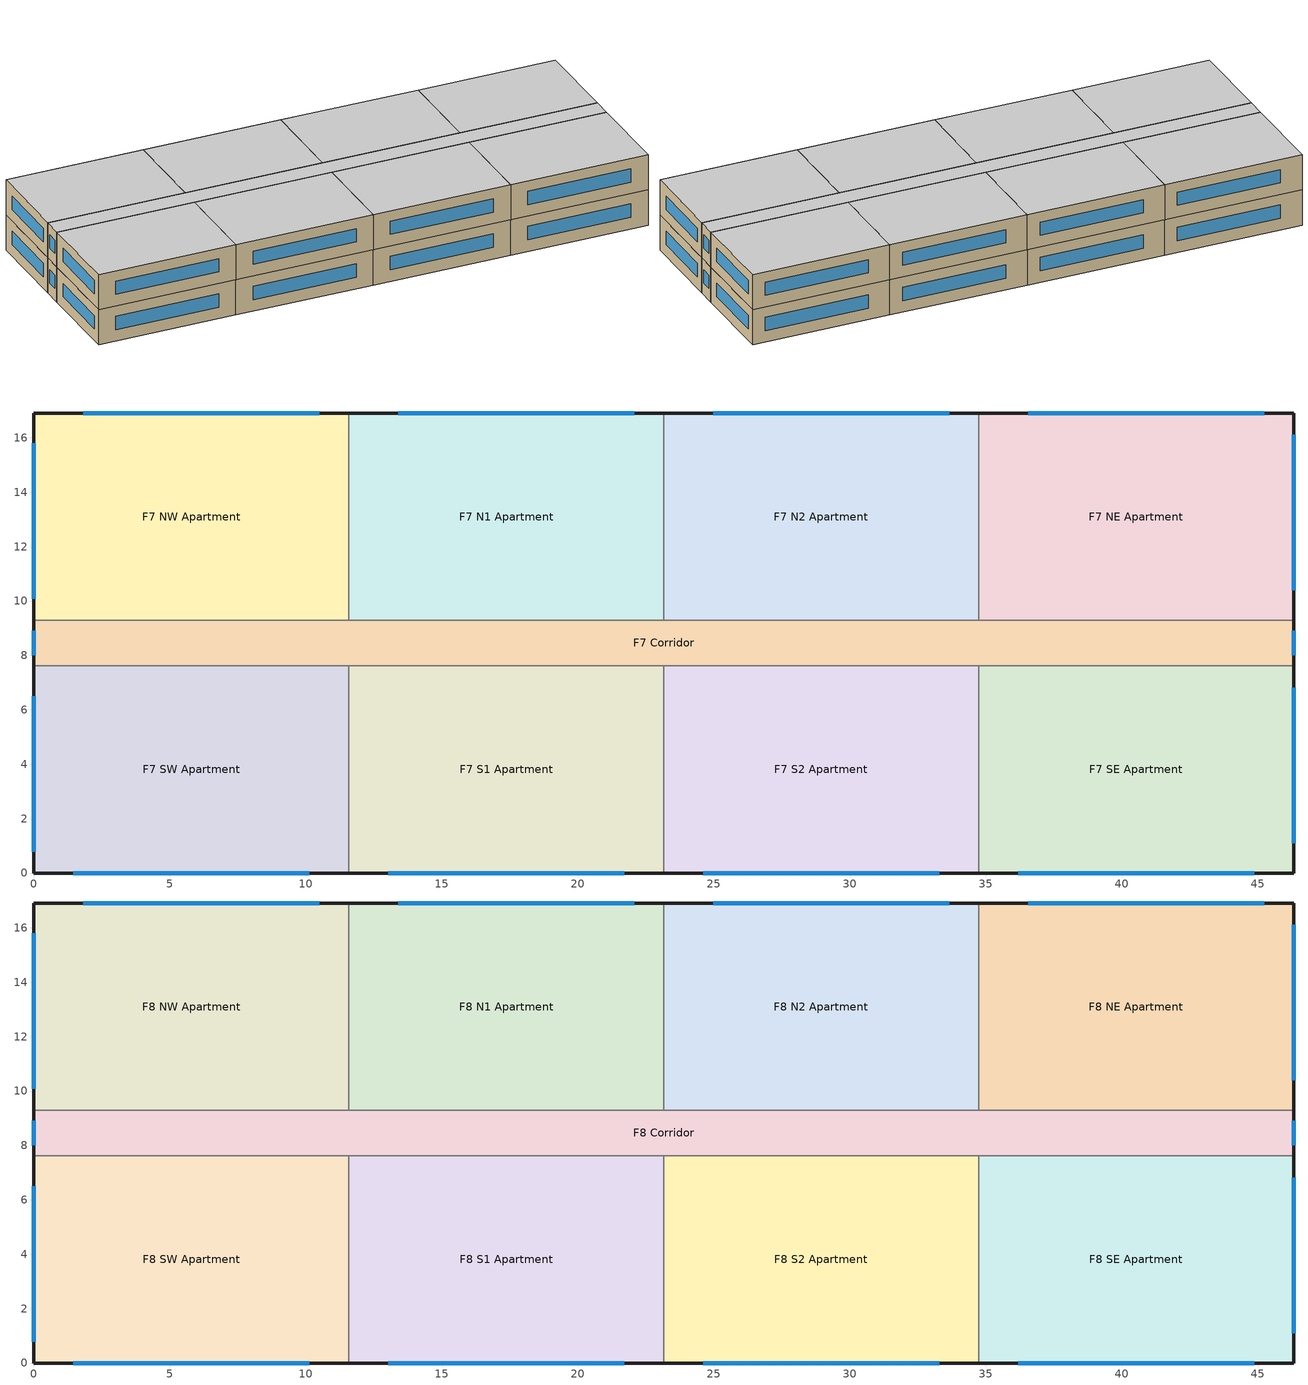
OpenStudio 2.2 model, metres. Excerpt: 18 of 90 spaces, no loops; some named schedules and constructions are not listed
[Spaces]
F7 SE Apartment
 floor to F6 SE Apartment: 46.33,7.62 46.33,0 34.75,0 34.75,7.62 z18.29
 wall outside: 34.75,0 46.33,0 46.33,7.62 z18.29:21.33
 wall to F7 S2 Apartment: 34.75,7.62 34.75,0 z18.29:21.33
 wall to F7 Corridor: 46.33,7.62 34.75,7.62 z18.29:21.33
 window: 46.33,1.1 46.33,6.81 / 36.19,0 44.88,0 z19.3:20.46
F7 N2 Apartment
 floor to F6 N2 Apartment: 34.75,16.92 34.75,9.3 23.16,9.3 23.16,16.92 z18.29
 wall outside: 34.75,16.92 23.16,16.92 z18.29:21.33
 wall to F7 Corridor: 23.16,9.3 34.75,9.3 z18.29:21.33
 wall to F7 NE Apartment: 34.75,9.3 34.75,16.92 z18.29:21.33
 wall to F7 N1 Apartment: 23.16,16.92 23.16,9.3 z18.29:21.33
 window: 33.66,16.92 24.98,16.92 z19.3:20.46
F7 NE Apartment
 floor to F6 NE Apartment: 46.33,16.92 46.33,9.3 34.75,9.3 34.75,16.92 z18.29
 wall outside: 46.33,9.3 46.33,16.92 34.75,16.92 z18.29:21.33
 wall to F7 Corridor: 34.75,9.3 46.33,9.3 z18.29:21.33
 window: 45.25,16.92 36.56,16.92 / 46.33,10.4 46.33,16.11 z19.3:20.46
F7 S2 Apartment
 floor to F6 S2 Apartment: 34.75,7.62 34.75,0 23.16,0 23.16,7.62 z18.29
 wall outside: 23.16,0 34.75,0 z18.29:21.33
 wall to F7 Corridor: 34.75,7.62 23.16,7.62 z18.29:21.33
 wall to F7 S1 Apartment: 23.16,7.62 23.16,0 z18.29:21.33
 window: 24.61,0 33.3,0 z19.3:20.46
F7 NW Apartment
 floor to F6 NW Apartment: 11.58,16.92 11.58,9.3 0,9.3 0,16.92 z18.29
 wall outside: 11.58,16.92 0,16.92 0,9.3 z18.29:21.33
 wall to F7 Corridor: 0,9.3 11.58,9.3 z18.29:21.33
 wall to F7 N1 Apartment: 11.58,9.3 11.58,16.92 z18.29:21.33
 window: 0,15.8 0,10.08 / 10.5,16.92 1.81,16.92 z19.3:20.46
F7 N1 Apartment
 floor to F6 N1 Apartment: 23.16,16.92 23.16,9.3 11.58,9.3 11.58,16.92 z18.29
 wall outside: 23.16,16.92 11.58,16.92 z18.29:21.33
 wall to F7 Corridor: 11.58,9.3 23.16,9.3 z18.29:21.33
 window: 22.08,16.92 13.4,16.92 z19.3:20.46
F7 S1 Apartment
 floor to F6 S1 Apartment: 23.16,7.62 23.16,0 11.58,0 11.58,7.62 z18.29
 wall outside: 11.58,0 23.16,0 z18.29:21.33
 wall to F7 Corridor: 23.16,7.62 11.58,7.62 z18.29:21.33
 wall to F7 SW Apartment: 11.58,7.62 11.58,0 z18.29:21.33
 window: 13.03,0 21.72,0 z19.3:20.46
F7 Corridor
 floor to F6 Corridor: 46.33,9.3 46.33,7.62 0,7.62 0,9.3 z18.29
 wall outside: 0,9.3 0,7.62 / 46.33,7.62 46.33,9.3 z18.29:21.33
 wall to F7 SW Apartment: 0,7.62 11.58,7.62 z18.29:21.33
 window: 0,8.91 0,8 / 46.33,8 46.33,8.91 z19.3:20.46
F7 SW Apartment
 floor to F6 SW Apartment: 11.58,7.62 11.58,0 0,0 0,7.62 z18.29
 wall outside: 0,7.62 0,0 11.58,0 z18.29:21.33
 window: 1.45,0 10.13,0 / 0,6.5 0,0.79 z19.3:20.46
F8 SW Apartment
 floor to F7 SW Apartment: 11.58,7.62 11.58,0 0,0 0,7.62 z21.33
 wall outside: 0,7.62 0,0 11.58,0 z21.33:24.38
 wall to F8 Corridor: 11.58,7.62 0,7.62 z21.33:24.38
 wall to F8 S1 Apartment: 11.58,0 11.58,7.62 z21.33:24.38
 window: 1.45,0 10.13,0 / 0,6.5 0,0.79 z22.35:23.51
 ceiling to F9 SW Apartment: 11.58,0 11.58,7.62 0,7.62 0,0 z24.38
F8 N1 Apartment
 floor to F7 N1 Apartment: 23.16,16.92 23.16,9.3 11.58,9.3 11.58,16.92 z21.33
 wall outside: 23.16,16.92 11.58,16.92 z21.33:24.38
 wall to F8 NW Apartment: 11.58,16.92 11.58,9.3 z21.33:24.38
 wall to F8 Corridor: 11.58,9.3 23.16,9.3 z21.33:24.38
 wall to F8 N2 Apartment: 23.16,9.3 23.16,16.92 z21.33:24.38
 window: 22.08,16.92 13.4,16.92 z22.35:23.51
 ceiling to F9 N1 Apartment: 23.16,9.3 23.16,16.92 11.58,16.92 11.58,9.3 z24.38
F8 N2 Apartment
 floor to F7 N2 Apartment: 34.75,16.92 34.75,9.3 23.16,9.3 23.16,16.92 z21.33
 wall outside: 34.75,16.92 23.16,16.92 z21.33:24.38
 wall to F8 Corridor: 23.16,9.3 34.75,9.3 z21.33:24.38
 wall to F8 NE Apartment: 34.75,9.3 34.75,16.92 z21.33:24.38
 window: 33.66,16.92 24.98,16.92 z22.35:23.51
 ceiling to F9 N2 Apartment: 34.75,9.3 34.75,16.92 23.16,16.92 23.16,9.3 z24.38
F8 Corridor
 floor to F7 Corridor: 46.33,9.3 46.33,7.62 0,7.62 0,9.3 z21.33
 wall outside: 46.33,7.62 46.33,9.3 / 0,9.3 0,7.62 z21.33:24.38
 wall to F8 S1 Apartment: 11.58,7.62 23.16,7.62 z21.33:24.38
 wall to F8 SE Apartment: 34.75,7.62 46.33,7.62 z21.33:24.38
 wall to F8 NE Apartment: 46.33,9.3 34.75,9.3 z21.33:24.38
 wall to F8 NW Apartment: 11.58,9.3 0,9.3 z21.33:24.38
 wall to F8 S2 Apartment: 23.16,7.62 34.75,7.62 z21.33:24.38
 window: 46.33,8 46.33,8.91 / 0,8.91 0,8 z22.35:23.51
 ceiling to F9 Corridor: 46.33,7.62 46.33,9.3 0,9.3 0,7.62 z24.38
F8 S1 Apartment
 floor to F7 S1 Apartment: 23.16,7.62 23.16,0 11.58,0 11.58,7.62 z21.33
 wall outside: 11.58,0 23.16,0 z21.33:24.38
 wall to F8 S2 Apartment: 23.16,0 23.16,7.62 z21.33:24.38
 window: 13.03,0 21.72,0 z22.35:23.51
 ceiling to F9 S1 Apartment: 23.16,0 23.16,7.62 11.58,7.62 11.58,0 z24.38
F8 S2 Apartment
 floor to F7 S2 Apartment: 34.75,7.62 34.75,0 23.16,0 23.16,7.62 z21.33
 wall outside: 23.16,0 34.75,0 z21.33:24.38
 wall to F8 SE Apartment: 34.75,0 34.75,7.62 z21.33:24.38
 window: 24.61,0 33.3,0 z22.35:23.51
 ceiling to F9 S2 Apartment: 34.75,0 34.75,7.62 23.16,7.62 23.16,0 z24.38
F8 SE Apartment
 floor to F7 SE Apartment: 46.33,7.62 46.33,0 34.75,0 34.75,7.62 z21.33
 wall outside: 34.75,0 46.33,0 46.33,7.62 z21.33:24.38
 window: 46.33,1.1 46.33,6.81 / 36.19,0 44.88,0 z22.35:23.51
 ceiling to F9 SE Apartment: 46.33,0 46.33,7.62 34.75,7.62 34.75,0 z24.38
F8 NW Apartment
 floor to F7 NW Apartment: 11.58,16.92 11.58,9.3 0,9.3 0,16.92 z21.33
 wall outside: 11.58,16.92 0,16.92 0,9.3 z21.33:24.38
 window: 0,15.8 0,10.08 / 10.5,16.92 1.81,16.92 z22.35:23.51
 ceiling to F9 NW Apartment: 11.58,9.3 11.58,16.92 0,16.92 0,9.3 z24.38
F8 NE Apartment
 floor to F7 NE Apartment: 46.33,16.92 46.33,9.3 34.75,9.3 34.75,16.92 z21.33
 wall outside: 46.33,9.3 46.33,16.92 34.75,16.92 z21.33:24.38
 window: 45.25,16.92 36.56,16.92 / 46.33,10.4 46.33,16.11 z22.35:23.51
 ceiling to F9 NE Apartment: 46.33,9.3 46.33,16.92 34.75,16.92 34.75,9.3 z24.38
[Site]
Edmonton Stony Plain_AB_CAN: Latitude {deg}=53.53; Longitude {deg}=-114.1; Time Zone {hr}=-7; Elevation {m}=723; Terrain=City
[Building]
NECB 2011-HighriseApartment-NECB HDD Method-CAN_AB_Edmonton.711230_CWEC.epw created: 2017-07-10 19:26:14 +0000: North Axis {deg}=0; Default Construction Set=NECB 2011 - HighApt - NECB HDD Method at climate 7a; Standards Number of Stories=10; Standards Number of Above Ground Stories=10; Standards Building Type=HighriseApartment
[Site:GroundTemperature:BuildingSurface]
19.527, 19.502, 19.536, 19.598, 20.002, 21.64, 22.225, 22.375, 21.449, 20.121, 19.802, 19.633
[Site:WaterMainsTemperature]
Calculation Method=Correlation; Annual Average Outdoor Air Temperature {C}=2.69167; Maximum Difference In Monthly Average Outdoor Air Temperatures {deltaC}=27.5
[SizingPeriod:DesignDay] Barometric Pressure {Pa}=92936; Wind Direction {deg}=180; Sky Clearness=0; Rain Indicator=0; Snow Indicator=0; Day of Month=21; Daylight Saving Time Indicator=0; Humidity Indicating Type=Wetbulb; Dry-Bulb Temperature Range Modifier Type=DefaultMultipliers
Name | Maximum Dry-Bulb Temperature {C} | Daily Dry-Bulb Temperature Range {deltaC} | Humidity Indicating Conditions at Maximum Dry-Bulb | Wind Speed {m/s} | Month | Day Type | Solar Model Indicator | ASHRAE Taub | ASHRAE Taud
Edmonton Stony Plain Ann Htg 99.6% Condns DB | -32.5 | 0 | -32.5 | 1.9 | 1 | WinterDesignDay | ASHRAEClearSky
Edmonton Stony Plain Ann Clg .4% Condns WB=>MDB | 25.3 | 12 | 19 | 3.8 | 7 | SummerDesignDay | ASHRAETau | 0.353 | 2.369
Edmonton Stony Plain Ann Clg .4% Condns DB=>MWB | 27.5 | 12 | 17.6 | 3.8 | 7 | SummerDesignDay | ASHRAETau | 0.353 | 2.369
[Material:NoMass]
CP02 CARPET PAD: Roughness=VeryRough; Thermal Resistance {m2-K/W}=0.21648; Thermal Absorptance=0.9; Solar Absorptance=0.7; Visible Absorptance=0.8
[Material]
Name | Roughness | Thickness {m} | Conductivity {W/m-K} | Density {kg/m3} | Specific Heat {J/kg-K} | Thermal Absorptance | Solar Absorptance | Visible Absorptance
100mm Normalweight concrete floor | MediumSmooth | 0.1016 | 2.31 | 2322 | 832
G01 13mm gypsum board | Smooth | 0.0127 | 0.16 | 800 | 1090 | 0.9 | 0.7 | 0.5
G05 25mm wood | MediumSmooth | 0.0254 | 0.15 | 608 | 1630 | 0.9 | 0.5 | 0.5
[Construction]
Typical Interior Floor: 100mm Normalweight concrete floor, CP02 CARPET PAD
Typical Interior Wall: G01 13mm gypsum board, G01 13mm gypsum board
Typical Interior Ceiling: CP02 CARPET PAD, 100mm Normalweight concrete floor
Typical Interior Window: Clear 3mm
Typical Interior Door; Typical Interior Partition: G05 25mm wood
Customized Fenestration: cond=0.220 tvis=0.220 tsol=0.232: Customized Fenestration:: cond=0.220 tvis=0.220 tsol=0.232
Customized Fenestration: cond=0.220 tvis=0.441 tsol=0.279: Customized Fenestration:: cond=0.220 tvis=0.441 tsol=0.279
Customized Fenestration: cond=0.220 tvis=0.294 tsol=0.332: Customized Fenestration:: cond=0.220 tvis=0.294 tsol=0.332
Customized Fenestration: cond=0.220 tvis=0.898 tsol=0.837: Customized Fenestration:: cond=0.220 tvis=0.898 tsol=0.837
[DefaultConstructionSet]
NECB 2011 - HighApt - NECB HDD Method at climate 7a: Default Exterior Surface Constructions=NECB 2011 - HighApt - NECB HDD Method at climate 7a; Default Interior Surface Constructions=Default Surface Constructions 2; Default Ground Contact Surface Constructions=NECB 2011 - HighApt - NECB HDD Method at climate 7a 1; Default Exterior SubSurface Constructions=NECB 2011 - HighApt - NECB HDD Method at climate 7a; Default Interior SubSurface Constructions=Default Sub Surface Constructions 2; Interior Partition Construction=Typical Interior Partition
[DefaultSurfaceConstructions]
Name | Floor Construction | Wall Construction | Roof Ceiling Construction
Default Surface Constructions 2 | Typical Interior Floor | Typical Interior Wall | Typical Interior Ceiling
NECB 2011 - HighApt - NECB HDD Method at climate 7a | Customized opaque construction {25c85251-027f-4c4b-98d0-4d19ed811743} to conductance of 0.162 | Customized opaque construction {98fcf8a0-a023-402f-bc29-6b7dec0f4dfb} to conductance of 0.21 | Customized opaque construction {1528f22e-4cac-46f9-995e-7918e04bde54} to conductance of 0.162
NECB 2011 - HighApt - NECB HDD Method at climate 7a 1 | Customized opaque construction {a22f54b7-8d13-4159-bda5-802b874b8101} to conductance of 0.757 | Customized opaque construction {a22f54b7-8d13-4159-bda5-802b874b8101} to conductance of 0.284 | Customized opaque construction {a22f54b7-8d13-4159-bda5-802b874b8101} to conductance of 0.284
[DefaultSubSurfaceConstructions]
Name | Fixed Window Construction | Operable Window Construction | Door Construction | Glass Door Construction | Overhead Door Construction | Skylight Construction | Tubular Daylight Dome Construction | Tubular Daylight Diffuser Construction
Default Sub Surface Constructions 2 | Typical Interior Window | Typical Interior Window | Typical Interior Door
NECB 2011 - HighApt - NECB HDD Method at climate 7a | Customized Fenestration: cond=0.220 tvis=0.220 tsol=0.232 | Customized Fenestration: cond=0.220 tvis=0.220 tsol=0.232 | Customized opaque construction {4e6353cc-8e0a-4ae5-9cff-51b01faeae3c} to conductance of 2.2 | Customized Fenestration: cond=0.220 tvis=0.441 tsol=0.279 | Customized opaque construction {21e9142a-7cf5-465e-b68c-4949bd669524} to conductance of 2.2 | Customized Fenestration: cond=0.220 tvis=0.294 tsol=0.332 | Customized Fenestration: cond=0.220 tvis=0.898 tsol=0.837 | Customized Fenestration: cond=0.220 tvis=0.898 tsol=0.837
[WindowMaterial:Glazing]
Clear 3mm: Optical Data Type=SpectralAverage; Thickness {m}=0.003; Solar Transmittance at Normal Incidence=0.837; Front Side Solar Reflectance at Normal Incidence=0.075; Back Side Solar Reflectance at Normal Incidence=0.075; Visible Transmittance at Normal Incidence=0.898; Front Side Visible Reflectance at Normal Incidence=0.081; Back Side Visible Reflectance at Normal Incidence=0.081; Infrared Transmittance at Normal Incidence=0; Front Side Infrared Hemispherical Emissivity=0.84; Back Side Infrared Hemispherical Emissivity=0.84; Conductivity {W/m-K}=0.9; Dirt Correction Factor for Solar and Visible Transmittance=1; Solar Diffusing=No
[WindowMaterial:SimpleGlazingSystem] U-Factor {W/m2-K}=2.2; Solar Heat Gain Coefficient=0.6; Visible Transmittance=0.21
Customized Fenestration:: cond=0.220 tvis=0.220 tsol=0.232; Customized Fenestration:: cond=0.220 tvis=0.441 tsol=0.279; Customized Fenestration:: cond=0.220 tvis=0.294 tsol=0.332; Customized Fenestration:: cond=0.220 tvis=0.898 tsol=0.837
[Space] Part of Total Floor Area=Yes
Name | Space Type | Building Story | Thermal Zone
F8 SE Apartment | Space Function Dwelling Unit(s) | Building Story 8 | Sp-F8 SE Apartment Sys-1 Flr-3 Sch-G HPlcmt-south ZN
F8 SW Apartment | Space Function Dwelling Unit(s) | Building Story 8 | Sp-F8 SW Apartment Sys-1 Flr-3 Sch-G HPlcmt-south ZN
F7 S1 Apartment | Space Function Dwelling Unit(s) | Building Story 7 | Sp-F7 S1 Apartment Sys-1 Flr-6 Sch-G HPlcmt-south ZN
F7 SE Apartment | Space Function Dwelling Unit(s) | Building Story 7 | Sp-F7 SE Apartment Sys-1 Flr-6 Sch-G HPlcmt-south ZN
F7 NW Apartment | Space Function Dwelling Unit(s) | Building Story 7 | Sp-F7 NW Apartment Sys-1 Flr-6 Sch-G HPlcmt-north ZN
F7 N2 Apartment | Space Function Dwelling Unit(s) | Building Story 7 | Sp-F7 N2 Apartment Sys-1 Flr-6 Sch-G HPlcmt-north ZN
F7 SW Apartment | Space Function Dwelling Unit(s) | Building Story 7 | Sp-F7 SW Apartment Sys-1 Flr-6 Sch-G HPlcmt-south ZN
F8 N1 Apartment | Space Function Dwelling Unit(s) | Building Story 8 | Sp-F8 N1 Apartment Sys-1 Flr-3 Sch-G HPlcmt-north ZN
F7 NE Apartment | Space Function Dwelling Unit(s) | Building Story 7 | Sp-F7 NE Apartment Sys-1 Flr-6 Sch-G HPlcmt-north ZN
F8 N2 Apartment | Space Function Dwelling Unit(s) | Building Story 8 | Sp-F8 N2 Apartment Sys-1 Flr-3 Sch-G HPlcmt-north ZN
F7 S2 Apartment | Space Function Dwelling Unit(s) | Building Story 7 | Sp-F7 S2 Apartment Sys-1 Flr-6 Sch-G HPlcmt-south ZN
F8 NE Apartment | Space Function Dwelling Unit(s) | Building Story 8 | Sp-F8 NE Apartment Sys-1 Flr-3 Sch-G HPlcmt-north ZN
F8 Corridor | Space Function Corr. < 2.4m wide-sch-G | Building Story 8 | Sp-F8 Corridor Sys-1 Flr-3 Sch-G HPlcmt-east ZN
F8 S1 Apartment | Space Function Dwelling Unit(s) | Building Story 8 | Sp-F8 S1 Apartment Sys-1 Flr-3 Sch-G HPlcmt-south ZN
F7 N1 Apartment | Space Function Dwelling Unit(s) | Building Story 7 | Sp-F7 N1 Apartment Sys-1 Flr-6 Sch-G HPlcmt-north ZN
F8 NW Apartment | Space Function Dwelling Unit(s) | Building Story 8 | Sp-F8 NW Apartment Sys-1 Flr-3 Sch-G HPlcmt-north ZN
F8 S2 Apartment | Space Function Dwelling Unit(s) | Building Story 8 | Sp-F8 S2 Apartment Sys-1 Flr-3 Sch-G HPlcmt-south ZN
F7 Corridor | Space Function Corr. < 2.4m wide-sch-G | Building Story 7 | Sp-F7 Corridor Sys-1 Flr-6 Sch-G HPlcmt-east ZN
[BuildingStory]
Name | Nominal Z Coordinate {m}
Building Story 7 | 18.2871
Building Story 8 | 21.3349
[SpaceType] Standards Building Type=Space Function
Name | Default Schedule Set | Design Specification Outdoor Air Object | Standards Space Type
Space Function Corr. < 2.4m wide-sch-G | Space Function Corr. < 2.4m wide-sch-G Schedule Set | Space Function Corr. < 2.4m wide-sch-G Ventilation | Corr. < 2.4m wide-sch-G
Space Function Dwelling Unit(s) | Space Function Dwelling Unit(s) Schedule Set | Space Function Dwelling Unit(s) Ventilation | Dwelling Unit(s)
[People]
Space Function Dwelling Unit(s) People: People Definition=Space Function Dwelling Unit(s) People Definition; Space or SpaceType=Space Function Dwelling Unit(s); Work Efficiency Schedule=Work Efficiency Schedule; Clothing Insulation Schedule=Clothing Schedule; Air Velocity Schedule=Air Velocity Schedule
[DesignSpecification:OutdoorAir]
Space Function Dwelling Unit(s) Ventilation: Outdoor Air Method=Sum; Outdoor Air Flow per Floor Area {m3/s-m2}=0.00034544
[DefaultScheduleSet]
Space Function Dwelling Unit(s) Schedule Set: Number of People Schedule=NECB-G-Occupancy; People Activity Level Schedule=NECB-Activity; Lighting Schedule=NECB-G-Lighting; Electric Equipment Schedule=NECB-G-Electric-Equipment; Infiltration Schedule=Always On
[ThermostatSetpoint:DualSetpoint] Heating Setpoint Temperature Schedule=NECB-G-Thermostat Setpoint-Heating; Cooling Setpoint Temperature Schedule=NECB-G-Thermostat Setpoint-Cooling
Space Function Dwelling Unit(s) Thermostat 96; Space Function Dwelling Unit(s) Thermostat 97; Space Function Dwelling Unit(s) Thermostat 98; Space Function Dwelling Unit(s) Thermostat 99; Space Function Corr. < 2.4m wide-sch-G Thermostat 13; Space Function Dwelling Unit(s) Thermostat 100; Space Function Dwelling Unit(s) Thermostat 101; Space Function Dwelling Unit(s) Thermostat 102; Space Function Dwelling Unit(s) Thermostat 103; Space Function Dwelling Unit(s) Thermostat 119; Space Function Dwelling Unit(s) Thermostat 120; Space Function Dwelling Unit(s) Thermostat 121; Space Function Dwelling Unit(s) Thermostat 122; Space Function Corr. < 2.4m wide-sch-G Thermostat 16; Space Function Dwelling Unit(s) Thermostat 123; Space Function Dwelling Unit(s) Thermostat 124; Space Function Dwelling Unit(s) Thermostat 125; Space Function Dwelling Unit(s) Thermostat 126
[SpaceInfiltration:DesignFlowRate] Schedule=Always On Discrete; Design Flow Rate Calculation Method=Flow/ExteriorArea; Flow per Exterior Surface Area {m3/s-m2}=0.00025; Constant Term Coefficient=0; Temperature Term Coefficient=0; Velocity Term Coefficient=0.224; Velocity Squared Term Coefficient=0
Name | Space or SpaceType
F7 Corridor Infiltration | F7 Corridor
F7 N1 Apartment Infiltration | F7 N1 Apartment
F7 N2 Apartment Infiltration | F7 N2 Apartment
F7 NE Apartment Infiltration | F7 NE Apartment
F7 NW Apartment Infiltration | F7 NW Apartment
F7 S1 Apartment Infiltration | F7 S1 Apartment
F7 S2 Apartment Infiltration | F7 S2 Apartment
F7 SE Apartment Infiltration | F7 SE Apartment
F7 SW Apartment Infiltration | F7 SW Apartment
F8 Corridor Infiltration | F8 Corridor
F8 N1 Apartment Infiltration | F8 N1 Apartment
F8 N2 Apartment Infiltration | F8 N2 Apartment
F8 NE Apartment Infiltration | F8 NE Apartment
F8 NW Apartment Infiltration | F8 NW Apartment
F8 S1 Apartment Infiltration | F8 S1 Apartment
F8 S2 Apartment Infiltration | F8 S2 Apartment
F8 SE Apartment Infiltration | F8 SE Apartment
F8 SW Apartment Infiltration | F8 SW Apartment
[ThermalZone] Use Ideal Air Loads=No
Name | Thermostat
Sp-F8 N1 Apartment Sys-1 Flr-3 Sch-G HPlcmt-north ZN | Space Function Dwelling Unit(s) Thermostat 96
Sp-F8 NE Apartment Sys-1 Flr-3 Sch-G HPlcmt-north ZN | Space Function Dwelling Unit(s) Thermostat 97
Sp-F8 N2 Apartment Sys-1 Flr-3 Sch-G HPlcmt-north ZN | Space Function Dwelling Unit(s) Thermostat 98
Sp-F8 NW Apartment Sys-1 Flr-3 Sch-G HPlcmt-north ZN | Space Function Dwelling Unit(s) Thermostat 99
Sp-F8 Corridor Sys-1 Flr-3 Sch-G HPlcmt-east ZN | Space Function Corr. < 2.4m wide-sch-G Thermostat 13
Sp-F8 S2 Apartment Sys-1 Flr-3 Sch-G HPlcmt-south ZN | Space Function Dwelling Unit(s) Thermostat 100
Sp-F8 SE Apartment Sys-1 Flr-3 Sch-G HPlcmt-south ZN | Space Function Dwelling Unit(s) Thermostat 101
Sp-F8 SW Apartment Sys-1 Flr-3 Sch-G HPlcmt-south ZN | Space Function Dwelling Unit(s) Thermostat 102
Sp-F8 S1 Apartment Sys-1 Flr-3 Sch-G HPlcmt-south ZN | Space Function Dwelling Unit(s) Thermostat 103
Sp-F7 N2 Apartment Sys-1 Flr-6 Sch-G HPlcmt-north ZN | Space Function Dwelling Unit(s) Thermostat 119
Sp-F7 N1 Apartment Sys-1 Flr-6 Sch-G HPlcmt-north ZN | Space Function Dwelling Unit(s) Thermostat 120
Sp-F7 NW Apartment Sys-1 Flr-6 Sch-G HPlcmt-north ZN | Space Function Dwelling Unit(s) Thermostat 121
Sp-F7 NE Apartment Sys-1 Flr-6 Sch-G HPlcmt-north ZN | Space Function Dwelling Unit(s) Thermostat 122
Sp-F7 Corridor Sys-1 Flr-6 Sch-G HPlcmt-east ZN | Space Function Corr. < 2.4m wide-sch-G Thermostat 16
Sp-F7 SE Apartment Sys-1 Flr-6 Sch-G HPlcmt-south ZN | Space Function Dwelling Unit(s) Thermostat 123
Sp-F7 SW Apartment Sys-1 Flr-6 Sch-G HPlcmt-south ZN | Space Function Dwelling Unit(s) Thermostat 124
Sp-F7 S1 Apartment Sys-1 Flr-6 Sch-G HPlcmt-south ZN | Space Function Dwelling Unit(s) Thermostat 125
Sp-F7 S2 Apartment Sys-1 Flr-6 Sch-G HPlcmt-south ZN | Space Function Dwelling Unit(s) Thermostat 126
